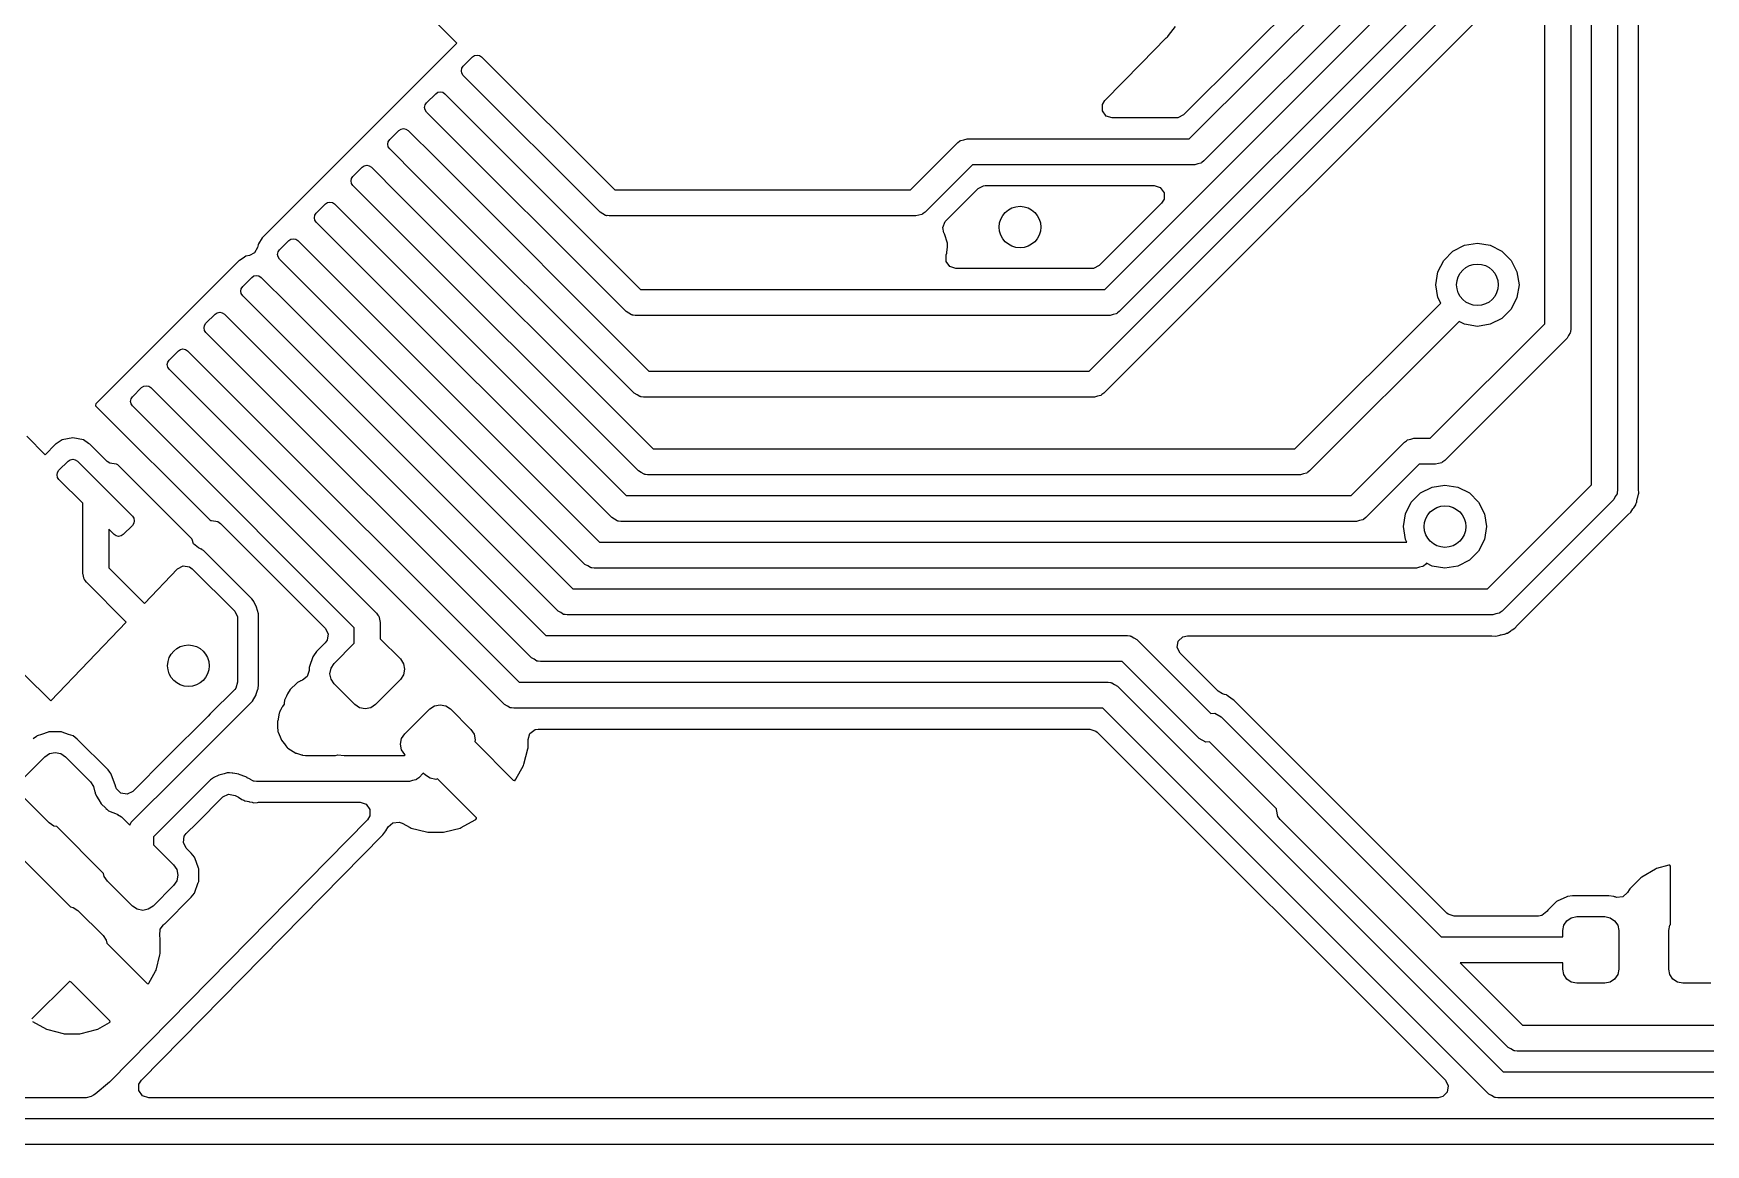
# Model space of a CAD drawing. Extents: x -27 to 355, y -108 to 35.
# Drawn here: x 259.31 to 275.39, y 12.93 to 23.62 of the extents above; entities that cross this region are included whole.
import ezdxf

# ---------------------------------------------------------------- set-up
doc = ezdxf.new("R2010")
doc.units = 0
doc.layers.add('BLACK', color=7, linetype='CONTINUOUS')

msp = doc.modelspace()

# ---------------------------------------------------------------- linework, layer by layer
at = {"layer": 'BLACK', "linetype": 'CONTINUOUS'}
for p, q in [((273.849, 20.8253), (273.849, 26.9891)), ((274.099, 26.9373), (274.099, 20.7736)), ((274.298, 19.2749), (274.298, 26.8029)), ((274.548, 26.7511), (274.548, 19.2231)), ((274.749, 19.2416), (274.749, 25.875)), ((272.271, 24.7308), (270.374, 22.8342)), ((270.428, 22.6047), (272.5, 24.6768)), ((269.615, 21.1557), (272.95, 24.4906)), ((272.713, 24.5366), (270.568, 22.3913)), ((269.465, 20.3701), (273.399, 24.3044)), ((273.163, 24.3504), (269.755, 20.9423)), ((273.612, 24.1642), (269.605, 20.1567)), ((263.205, 23.7018), (263.382, 23.525)), ((270.227, 23.5984), (270.297, 23.6855)), ((263.382, 23.525), (263.205, 23.3482)), ((269.964, 23.3284), (270.207, 23.576)), ((270.207, 23.576), (270.214, 23.5834)), ((270.214, 23.5834), (270.221, 23.5907)), ((270.221, 23.5907), (270.227, 23.5984)), ((263.205, 23.3482), (261.515, 21.6576)), ((263.205, 23.3482), (263.205, 23.3482)), ((263.205, 23.3482), (263.205, 23.3482)), ((263.444, 23.304), (263.532, 23.3924)), ((263.532, 23.3924), (263.553, 23.406)), ((263.553, 23.406), (263.577, 23.4107)), ((263.577, 23.4107), (263.601, 23.406)), ((263.601, 23.406), (263.621, 23.3924)), ((263.621, 23.3924), (264.901, 22.1122)), ((269.615, 22.9736), (269.964, 23.3284)), ((263.426, 23.2598), (263.43, 23.2838)), ((263.43, 23.2359), (263.426, 23.2598)), ((263.43, 23.2838), (263.444, 23.304)), ((263.444, 23.2156), (263.43, 23.2359)), ((264.761, 21.8988), (263.444, 23.2156)), ((263.09, 22.9505), (263.179, 23.0389)), ((263.179, 23.0389), (263.199, 23.0524)), ((263.199, 23.0524), (263.223, 23.0572)), ((263.223, 23.0572), (263.247, 23.0524)), ((263.247, 23.0524), (263.267, 23.0389)), ((263.267, 23.0389), (265.15, 21.1557)), ((263.072, 22.9063), (263.077, 22.9302)), ((263.077, 22.8824), (263.072, 22.9063)), ((263.077, 22.9302), (263.09, 22.9505)), ((263.09, 22.8621), (263.077, 22.8824)), ((265.01, 20.9423), (263.09, 22.8621)), ((269.592, 22.9348), (269.615, 22.9736)), ((269.592, 22.8736), (269.592, 22.9348)), ((269.628, 22.8241), (269.592, 22.8736)), ((262.737, 22.5969), (262.825, 22.6853)), ((262.825, 22.6853), (262.846, 22.6989)), ((262.846, 22.6989), (262.87, 22.7036)), ((262.87, 22.7036), (262.893, 22.6989)), ((262.893, 22.6989), (262.914, 22.6853)), ((262.914, 22.6853), (263.179, 22.4201)), ((269.686, 22.8052), (269.628, 22.8241)), ((270.304, 22.8052), (269.686, 22.8052)), ((270.319, 22.8064), (270.304, 22.8052)), ((270.374, 22.8342), (270.319, 22.8064)), ((262.719, 22.5527), (262.723, 22.5766)), ((262.723, 22.5288), (262.719, 22.5527)), ((262.723, 22.5766), (262.737, 22.5969)), ((262.737, 22.5085), (262.723, 22.5288)), ((267.746, 22.1122), (268.201, 22.5681)), ((268.201, 22.5681), (268.219, 22.5814)), ((268.219, 22.5814), (268.222, 22.5849)), ((268.222, 22.5849), (268.225, 22.5857)), ((268.225, 22.5857), (268.23, 22.5896)), ((268.23, 22.5896), (268.26, 22.596)), ((268.26, 22.596), (268.29, 22.6047)), ((268.29, 22.6047), (270.428, 22.6047)), ((263.002, 22.2434), (262.737, 22.5085)), ((263.179, 22.4201), (265.229, 20.3701)), ((270.509, 22.3634), (270.48, 22.3547)), ((270.539, 22.3699), (270.509, 22.3634)), ((270.545, 22.3737), (270.539, 22.3699)), ((270.547, 22.3745), (270.545, 22.3737)), ((270.55, 22.378), (270.547, 22.3745)), ((270.568, 22.3913), (270.55, 22.378)), ((262.365, 22.1992), (262.37, 22.2231)), ((262.37, 22.1753), (262.365, 22.1992)), ((262.37, 22.2231), (262.383, 22.2434)), ((262.383, 22.2434), (262.472, 22.3318)), ((262.472, 22.3318), (262.492, 22.3453)), ((262.492, 22.3453), (262.516, 22.3501)), ((262.516, 22.3501), (262.54, 22.3453)), ((262.54, 22.3453), (262.56, 22.3318)), ((262.56, 22.3318), (262.825, 22.0666)), ((265.089, 20.1567), (263.002, 22.2434)), ((268.342, 22.3547), (267.886, 21.8988)), ((270.48, 22.3547), (268.342, 22.3547)), ((262.383, 22.155), (262.37, 22.1753)), ((262.649, 21.8898), (262.383, 22.155)), ((262.825, 22.0666), (265.27, 19.6221)), ((264.901, 22.1122), (267.746, 22.1122)), ((268.085, 21.8142), (268.396, 22.1252)), ((268.396, 22.1252), (268.45, 22.153)), ((268.45, 22.153), (268.466, 22.1542)), ((268.466, 22.1542), (268.794, 22.1542)), ((268.794, 22.1542), (268.8, 22.1552)), ((268.8, 22.1552), (268.806, 22.1542)), ((268.806, 22.1542), (270.091, 22.1542)), ((270.091, 22.1542), (270.149, 22.1353)), ((270.149, 22.1353), (270.185, 22.0858)), ((270.185, 22.0858), (270.185, 22.0246)), ((262.016, 21.8695), (262.03, 21.8898)), ((262.03, 21.8898), (262.118, 21.9782)), ((262.118, 21.9782), (262.138, 21.9918)), ((262.138, 21.9918), (262.162, 21.9965)), ((262.162, 21.9965), (262.186, 21.9918)), ((262.186, 21.9918), (262.207, 21.9782)), ((262.207, 21.9782), (262.472, 21.713)), ((265.13, 19.4087), (262.649, 21.8898)), ((264.788, 21.884), (264.761, 21.8988)), ((264.814, 21.8673), (264.788, 21.884)), ((267.857, 21.8773), (267.827, 21.8709)), ((267.862, 21.8812), (267.857, 21.8773)), ((267.865, 21.882), (267.862, 21.8812)), ((267.868, 21.8855), (267.865, 21.882)), ((267.886, 21.8988), (267.868, 21.8855)), ((270.161, 21.9852), (269.561, 21.3852)), ((270.185, 22.0246), (270.161, 21.9852)), ((262.012, 21.8456), (262.016, 21.8695)), ((262.016, 21.8217), (262.012, 21.8456)), ((262.03, 21.8014), (262.016, 21.8217)), ((262.295, 21.5363), (262.03, 21.8014)), ((264.82, 21.8664), (264.814, 21.8673)), ((264.823, 21.8651), (264.82, 21.8664)), ((264.827, 21.8654), (264.823, 21.8651)), ((264.849, 21.8622), (264.827, 21.8654)), ((267.797, 21.8622), (264.849, 21.8622)), ((267.827, 21.8709), (267.797, 21.8622)), ((268.056, 21.7528), (268.08, 21.8091)), ((268.068, 21.6994), (268.056, 21.7528)), ((268.08, 21.8091), (268.085, 21.8142)), ((261.466, 21.5594), (261.436, 21.5061)), ((261.471, 21.5851), (261.466, 21.5594)), ((261.473, 21.5947), (261.471, 21.5851)), ((261.471, 21.5851), (261.471, 21.5851)), ((261.51, 21.6505), (261.473, 21.5947)), ((261.513, 21.6557), (261.51, 21.6505)), ((261.515, 21.6576), (261.513, 21.6557)), ((261.513, 21.6557), (261.513, 21.6557)), ((261.676, 21.5363), (261.765, 21.6246)), ((261.765, 21.6246), (261.785, 21.6382)), ((261.785, 21.6382), (261.809, 21.643)), ((261.809, 21.643), (261.833, 21.6382)), ((261.833, 21.6382), (261.853, 21.6246)), ((261.853, 21.6246), (264.755, 18.7231)), ((262.472, 21.713), (265.012, 19.1726)), ((268.067, 21.6988), (268.068, 21.6994)), ((268.069, 21.6937), (268.067, 21.6988)), ((268.072, 21.689), (268.069, 21.6937)), ((268.101, 21.6021), (268.072, 21.689)), ((268.096, 21.5144), (268.101, 21.563)), ((268.101, 21.591), (268.101, 21.6021)), ((268.101, 21.5675), (268.101, 21.591)), ((268.101, 21.5652), (268.101, 21.5675)), ((268.101, 21.563), (268.101, 21.5652)), ((272.965, 21.5236), (273.076, 21.5804)), ((273.076, 21.5804), (273.2, 21.6)), ((273.2, 21.6), (273.324, 21.5804)), ((273.324, 21.5804), (273.435, 21.5236)), ((261.29, 21.4326), (259.911, 20.0536)), ((261.292, 21.4339), (261.29, 21.4326)), ((261.327, 21.4577), (261.292, 21.4339)), ((261.353, 21.4746), (261.327, 21.4577)), ((261.388, 21.4817), (261.353, 21.4746)), ((261.436, 21.5061), (261.388, 21.4817)), ((261.658, 21.4921), (261.663, 21.516)), ((261.663, 21.4682), (261.658, 21.4921)), ((261.663, 21.516), (261.676, 21.5363)), ((261.676, 21.4479), (261.663, 21.4682)), ((264.614, 18.5097), (261.676, 21.4479)), ((264.872, 18.9592), (262.295, 21.5363)), ((268.089, 21.4856), (268.09, 21.4868)), ((268.09, 21.4246), (268.089, 21.4856)), ((268.09, 21.4868), (268.096, 21.5043)), ((268.126, 21.3751), (268.09, 21.4246)), ((268.096, 21.5043), (268.096, 21.5144)), ((272.82, 21.3236), (272.876, 21.4351)), ((272.876, 21.4351), (272.965, 21.5236)), ((273.435, 21.5236), (273.524, 21.4351)), ((273.524, 21.4351), (273.58, 21.3236)), ((261.323, 21.1827), (261.411, 21.2711)), ((261.411, 21.2711), (261.431, 21.2846)), ((261.431, 21.2846), (261.455, 21.2894)), ((261.455, 21.2894), (261.479, 21.2846)), ((261.479, 21.2846), (261.499, 21.2711)), ((261.499, 21.2711), (261.765, 21.0059)), ((268.184, 21.3562), (268.126, 21.3751)), ((268.794, 21.3562), (268.184, 21.3562)), ((268.8, 21.3552), (268.794, 21.3562)), ((268.806, 21.3562), (268.8, 21.3552)), ((269.491, 21.3562), (268.806, 21.3562)), ((269.506, 21.3574), (269.491, 21.3562)), ((269.561, 21.3852), (269.506, 21.3574)), ((272.8, 21.2), (272.82, 21.3236)), ((273.58, 21.3236), (273.6, 21.2)), ((261.304, 21.1385), (261.309, 21.1624)), ((261.309, 21.1146), (261.304, 21.1385)), ((261.309, 21.1624), (261.323, 21.1827)), ((261.323, 21.0943), (261.309, 21.1146)), ((261.588, 20.8292), (261.323, 21.0943)), ((265.15, 21.1557), (269.615, 21.1557)), ((272.82, 21.0764), (272.8, 21.2)), ((272.847, 21.0234), (272.82, 21.0764)), ((273.58, 21.0764), (273.524, 20.9649)), ((273.6, 21.2), (273.58, 21.0764)), ((260.969, 20.8292), (261.058, 20.9175)), ((261.058, 20.9175), (261.078, 20.9311)), ((261.078, 20.9311), (261.102, 20.9358)), ((261.102, 20.9358), (261.126, 20.9311)), ((261.126, 20.9311), (261.146, 20.9175)), ((261.146, 20.9175), (264.239, 17.824)), ((261.765, 21.0059), (264.497, 18.2736)), ((265.037, 20.9275), (265.01, 20.9423)), ((265.063, 20.9108), (265.037, 20.9275)), ((265.07, 20.9099), (265.063, 20.9108)), ((269.696, 20.9144), (269.666, 20.9057)), ((269.726, 20.9208), (269.696, 20.9144)), ((269.731, 20.9247), (269.726, 20.9208)), ((269.734, 20.9255), (269.731, 20.9247)), ((269.737, 20.929), (269.734, 20.9255)), ((269.755, 20.9423), (269.737, 20.929)), ((271.445, 19.6221), (272.847, 21.0234)), ((273.524, 20.9649), (273.435, 20.8764)), ((260.951, 20.785), (260.956, 20.8089)), ((260.956, 20.761), (260.951, 20.785)), ((260.956, 20.8089), (260.969, 20.8292)), ((260.969, 20.7408), (260.956, 20.761)), ((264.357, 18.0602), (261.588, 20.8292)), ((265.072, 20.9086), (265.07, 20.9099)), ((265.077, 20.9089), (265.072, 20.9086)), ((265.099, 20.9057), (265.077, 20.9089)), ((269.666, 20.9057), (265.099, 20.9057)), ((273.023, 20.8466), (271.586, 19.4087)), ((272.746, 19.7226), (273.849, 20.8253)), ((273.076, 20.8196), (273.023, 20.8466)), ((273.2, 20.8), (273.076, 20.8196)), ((273.324, 20.8196), (273.2, 20.8)), ((273.435, 20.8764), (273.324, 20.8196)), ((274.099, 20.7736), (274.095, 20.7515)), ((274.095, 20.7515), (274.096, 20.7469)), ((264.099, 17.6107), (260.969, 20.7408)), ((274.062, 20.6852), (272.886, 19.5092)), ((274.077, 20.7122), (274.062, 20.6852)), ((274.093, 20.7381), (274.077, 20.7122)), ((274.094, 20.7445), (274.093, 20.7381)), ((274.096, 20.7469), (274.094, 20.7445)), ((260.597, 20.4314), (260.602, 20.4553)), ((260.602, 20.4075), (260.597, 20.4314)), ((260.602, 20.4553), (260.616, 20.4756)), ((260.616, 20.4756), (260.704, 20.564)), ((260.704, 20.564), (260.724, 20.5775)), ((260.724, 20.5775), (260.748, 20.5823)), ((260.748, 20.5823), (260.772, 20.5775)), ((260.772, 20.5775), (260.792, 20.564)), ((260.792, 20.564), (261.058, 20.2988)), ((260.616, 20.3872), (260.602, 20.4075)), ((263.842, 17.1611), (260.616, 20.3872)), ((261.058, 20.2988), (263.982, 17.3745)), ((265.229, 20.3701), (269.465, 20.3701)), ((260.249, 20.1018), (260.262, 20.122)), ((260.262, 20.122), (260.35, 20.2104)), ((260.35, 20.2104), (260.371, 20.224)), ((260.371, 20.224), (260.395, 20.2287)), ((260.395, 20.2287), (260.419, 20.224)), ((260.419, 20.224), (260.439, 20.2104)), ((260.439, 20.2104), (260.704, 19.9453)), ((265.116, 20.142), (265.089, 20.1567)), ((265.142, 20.1253), (265.116, 20.142)), ((265.148, 20.1243), (265.142, 20.1253)), ((265.15, 20.123), (265.148, 20.1243)), ((265.155, 20.1233), (265.15, 20.123)), ((265.177, 20.1201), (265.155, 20.1233)), ((269.517, 20.1201), (265.177, 20.1201)), ((269.546, 20.1288), (269.517, 20.1201)), ((269.576, 20.1353), (269.546, 20.1288)), ((269.581, 20.1391), (269.576, 20.1353)), ((269.584, 20.1399), (269.581, 20.1391)), ((269.587, 20.1434), (269.584, 20.1399)), ((269.605, 20.1567), (269.587, 20.1434)), ((259.911, 20.0536), (259.905, 20.0417)), ((259.905, 20.0417), (259.905, 20.0367)), ((259.905, 20.0367), (261.006, 18.9366)), ((260.244, 20.0779), (260.249, 20.1018)), ((260.249, 20.0539), (260.244, 20.0779)), ((260.262, 20.0337), (260.249, 20.0539)), ((260.527, 19.7685), (260.262, 20.0337)), ((260.704, 19.9453), (262.61, 18.0397)), ((259.422, 19.5652), (259.246, 19.742)), ((259.522, 19.6648), (259.422, 19.5652)), ((259.528, 19.6691), (259.522, 19.6648)), ((259.577, 19.7015), (259.528, 19.6691)), ((259.585, 19.7069), (259.577, 19.7015)), ((259.688, 19.7273), (259.585, 19.7069)), ((259.79, 19.7069), (259.688, 19.7273)), ((259.84, 19.6737), (259.79, 19.7069)), ((259.851, 19.6661), (259.84, 19.6737)), ((259.855, 19.6634), (259.851, 19.6661)), ((260.019, 19.5001), (259.855, 19.6634)), ((262.396, 17.8995), (260.527, 19.7685)), ((271.986, 19.1726), (272.499, 19.686)), ((272.499, 19.686), (272.517, 19.6993)), ((272.517, 19.6993), (272.52, 19.7028)), ((272.52, 19.7028), (272.523, 19.7036)), ((272.523, 19.7036), (272.528, 19.7074)), ((272.528, 19.7074), (272.558, 19.7139)), ((272.558, 19.7139), (272.588, 19.7226)), ((272.588, 19.7226), (272.746, 19.7226)), ((259.555, 19.4149), (259.643, 19.5033)), ((259.643, 19.5033), (259.664, 19.5169)), ((259.664, 19.5169), (259.688, 19.5216)), ((259.688, 19.5216), (259.711, 19.5169)), ((259.711, 19.5169), (259.732, 19.5033)), ((259.732, 19.5033), (260.262, 18.973)), ((260.044, 19.4819), (260.019, 19.5001)), ((260.104, 19.4723), (260.044, 19.4819)), ((260.11, 19.4732), (260.104, 19.4723)), ((260.121, 19.4671), (260.11, 19.4732)), ((260.832, 18.7565), (260.121, 19.4671)), ((265.27, 19.6221), (271.445, 19.6221)), ((272.639, 19.4726), (272.126, 18.9592)), ((272.798, 19.4726), (272.639, 19.4726)), ((272.827, 19.4812), (272.798, 19.4726)), ((272.857, 19.4877), (272.827, 19.4812)), ((272.862, 19.4916), (272.857, 19.4877)), ((272.865, 19.4924), (272.862, 19.4916)), ((272.868, 19.4959), (272.865, 19.4924)), ((272.886, 19.5092), (272.868, 19.4959)), ((259.537, 19.3707), (259.541, 19.3947)), ((259.541, 19.3468), (259.537, 19.3707)), ((259.541, 19.3947), (259.555, 19.4149)), ((259.555, 19.3266), (259.541, 19.3468)), ((259.784, 19.098), (259.555, 19.3266)), ((265.157, 19.394), (265.13, 19.4087)), ((265.183, 19.3773), (265.157, 19.394)), ((265.189, 19.3763), (265.183, 19.3773)), ((265.191, 19.375), (265.189, 19.3763)), ((265.196, 19.3753), (265.191, 19.375)), ((265.218, 19.3721), (265.196, 19.3753)), ((271.497, 19.3721), (265.218, 19.3721)), ((271.527, 19.3808), (271.497, 19.3721)), ((271.557, 19.3873), (271.527, 19.3808)), ((271.562, 19.3911), (271.557, 19.3873)), ((271.565, 19.3919), (271.562, 19.3911)), ((271.568, 19.3954), (271.565, 19.3919)), ((271.586, 19.4087), (271.568, 19.3954)), ((265.012, 19.1726), (271.986, 19.1726)), ((272.564, 19.1082), (272.653, 19.1967)), ((272.653, 19.1967), (272.764, 19.2535)), ((272.764, 19.2535), (272.888, 19.2731)), ((272.888, 19.2731), (273.011, 19.2535)), ((273.011, 19.2535), (273.123, 19.1967)), ((273.123, 19.1967), (273.211, 19.1082)), ((273.297, 18.2736), (274.298, 19.2749)), ((274.526, 19.1617), (274.511, 19.1347)), ((274.543, 19.1876), (274.526, 19.1617)), ((274.544, 19.194), (274.543, 19.1876)), ((274.545, 19.1965), (274.544, 19.194)), ((274.548, 19.2231), (274.545, 19.201)), ((274.545, 19.201), (274.545, 19.1965)), ((274.735, 19.1203), (274.74, 19.1483)), ((274.74, 19.1483), (274.742, 19.1567)), ((274.742, 19.1567), (274.75, 19.1859)), ((274.749, 19.233), (274.749, 19.2416)), ((274.752, 19.1943), (274.749, 19.233)), ((274.75, 19.1859), (274.752, 19.1943)), ((259.784, 18.4256), (259.784, 19.098)), ((272.488, 18.8731), (272.507, 18.9967)), ((272.507, 18.9967), (272.564, 19.1082)), ((273.211, 19.1082), (273.268, 18.9967)), ((273.268, 18.9967), (273.288, 18.8731)), ((274.511, 19.1347), (273.437, 18.0602)), ((274.64, 18.9798), (274.647, 18.9856)), ((274.647, 18.9859), (274.676, 19.0106)), ((274.647, 18.9856), (274.647, 18.9859)), ((274.676, 19.0106), (274.696, 19.0443)), ((274.696, 19.0443), (274.7, 19.0516)), ((274.7, 19.0516), (274.703, 19.055)), ((274.703, 19.055), (274.723, 19.0834)), ((274.723, 19.0834), (274.725, 19.0918)), ((274.725, 19.0918), (274.727, 19.0971)), ((274.727, 19.0971), (274.729, 19.1025)), ((274.729, 19.1025), (274.734, 19.11)), ((274.734, 19.11), (274.735, 19.1203)), ((260.085, 18.7962), (260.034, 18.848)), ((260.034, 18.848), (260.034, 18.4774)), ((260.262, 18.8846), (260.174, 18.7962)), ((260.262, 18.973), (260.276, 18.9527)), ((260.276, 18.9049), (260.262, 18.8846)), ((260.276, 18.9527), (260.28, 18.9288)), ((260.28, 18.9288), (260.276, 18.9049)), ((261.006, 18.9366), (261.017, 18.9305)), ((261.017, 18.9305), (261.023, 18.9314)), ((261.023, 18.9314), (261.083, 18.9218)), ((261.083, 18.9218), (261.109, 18.9036)), ((261.109, 18.9036), (262.117, 17.8947)), ((264.899, 18.9444), (264.872, 18.9592)), ((264.925, 18.9277), (264.899, 18.9444)), ((264.931, 18.9268), (264.925, 18.9277)), ((264.934, 18.9255), (264.931, 18.9268)), ((264.938, 18.9258), (264.934, 18.9255)), ((264.96, 18.9226), (264.938, 18.9258)), ((272.038, 18.9226), (264.96, 18.9226)), ((272.067, 18.9313), (272.038, 18.9226)), ((272.097, 18.9377), (272.067, 18.9313)), ((272.102, 18.9416), (272.097, 18.9377)), ((272.105, 18.9424), (272.102, 18.9416)), ((272.108, 18.9459), (272.105, 18.9424)), ((272.126, 18.9592), (272.108, 18.9459)), ((272.507, 18.7495), (272.488, 18.8731)), ((273.288, 18.8731), (273.268, 18.7495)), ((273.592, 17.9315), (274.64, 18.9798)), ((260.106, 18.7827), (260.085, 18.7962)), ((260.129, 18.7779), (260.106, 18.7827)), ((260.153, 18.7827), (260.129, 18.7779)), ((260.174, 18.7962), (260.153, 18.7827)), ((260.837, 18.748), (260.832, 18.7565)), ((260.85, 18.7062), (260.837, 18.748)), ((260.897, 18.6672), (260.85, 18.7062)), ((260.924, 18.6566), (260.897, 18.6672)), ((264.755, 18.7231), (272.521, 18.7231)), ((272.521, 18.7231), (272.507, 18.7495)), ((273.268, 18.7495), (273.211, 18.6379)), ((260.93, 18.6544), (260.924, 18.6566)), ((260.924, 18.6566), (260.924, 18.6566)), ((260.934, 18.6509), (260.93, 18.6544)), ((260.946, 18.6428), (260.934, 18.6509)), ((261.41, 18.179), (260.946, 18.6428)), ((264.641, 18.4949), (264.614, 18.5097)), ((272.701, 18.5097), (272.683, 18.4964)), ((272.711, 18.5197), (272.701, 18.5097)), ((272.764, 18.4926), (272.711, 18.5197)), ((273.123, 18.5495), (273.011, 18.4926)), ((273.211, 18.6379), (273.123, 18.5495)), ((259.792, 18.3961), (259.784, 18.4256)), ((259.799, 18.366), (259.792, 18.3961)), ((259.803, 18.3608), (259.799, 18.366)), ((259.803, 18.3581), (259.803, 18.3608)), ((259.807, 18.3551), (259.803, 18.3581)), ((259.82, 18.3372), (259.807, 18.3551)), ((260.203, 17.954), (259.82, 18.3372)), ((260.034, 18.4774), (260.377, 18.1343)), ((260.377, 18.1343), (260.696, 18.4665)), ((260.696, 18.4665), (260.75, 18.4953)), ((260.75, 18.4953), (260.81, 18.487)), ((260.81, 18.487), (260.837, 18.4679)), ((260.837, 18.4679), (261.246, 18.0596)), ((264.667, 18.4782), (264.641, 18.4949)), ((264.674, 18.4773), (264.667, 18.4782)), ((264.676, 18.4759), (264.674, 18.4773)), ((264.681, 18.4763), (264.676, 18.4759)), ((264.703, 18.4731), (264.681, 18.4763)), ((272.613, 18.4731), (264.703, 18.4731)), ((272.642, 18.4817), (272.613, 18.4731)), ((272.672, 18.4882), (272.642, 18.4817)), ((272.678, 18.4921), (272.672, 18.4882)), ((272.68, 18.4929), (272.678, 18.4921)), ((272.683, 18.4964), (272.68, 18.4929)), ((272.888, 18.4731), (272.764, 18.4926)), ((273.011, 18.4926), (272.888, 18.4731)), ((261.422, 18.1621), (261.41, 18.179)), ((264.497, 18.2736), (273.297, 18.2736)), ((261.246, 18.0596), (261.273, 18.005)), ((261.429, 18.1529), (261.422, 18.1621)), ((261.456, 18.0983), (261.429, 18.1529)), ((261.475, 18.0323), (261.456, 18.0983)), ((261.475, 17.3443), (261.475, 18.0323)), ((262.61, 18.0397), (262.623, 18.0219)), ((262.623, 18.0219), (262.626, 18.0189)), ((262.626, 18.0189), (262.627, 18.0161)), ((262.627, 18.0161), (262.631, 18.011)), ((264.384, 18.0454), (264.357, 18.0602)), ((264.41, 18.0287), (264.384, 18.0454)), ((264.416, 18.0278), (264.41, 18.0287)), ((264.419, 18.0264), (264.416, 18.0278)), ((264.423, 18.0268), (264.419, 18.0264)), ((264.445, 18.0236), (264.423, 18.0268)), ((273.349, 18.0236), (264.445, 18.0236)), ((273.378, 18.0322), (273.349, 18.0236)), ((273.408, 18.0387), (273.378, 18.0322)), ((273.413, 18.0426), (273.408, 18.0387)), ((273.416, 18.0434), (273.413, 18.0426)), ((273.419, 18.0469), (273.416, 18.0434)), ((273.437, 18.0602), (273.419, 18.0469)), ((258.658, 18.005), (259.476, 17.1973)), ((259.476, 17.1973), (260.203, 17.954)), ((261.273, 18.005), (261.274, 17.9896)), ((261.274, 17.9896), (261.274, 17.3758)), ((262.117, 17.8947), (262.145, 17.8402)), ((262.396, 17.7498), (262.396, 17.8995)), ((262.631, 18.011), (262.638, 17.9809)), ((262.638, 17.9809), (262.646, 17.9513)), ((262.646, 17.9513), (262.646, 17.7922)), ((273.488, 17.849), (273.52, 17.8713)), ((273.52, 17.8713), (273.527, 17.8759)), ((273.527, 17.8759), (273.533, 17.8794)), ((273.533, 17.8794), (273.561, 17.8954)), ((273.561, 17.8954), (273.586, 17.9251)), ((273.586, 17.9251), (273.592, 17.9315)), ((262.117, 17.7547), (262.033, 17.6702)), ((262.136, 17.7797), (262.117, 17.7547)), ((262.145, 17.8402), (262.136, 17.7797)), ((262.203, 17.5566), (262.396, 17.7498)), ((262.646, 17.7922), (262.839, 17.599)), ((264.239, 17.824), (269.834, 17.824)), ((269.834, 17.824), (269.856, 17.8208)), ((269.856, 17.8208), (269.861, 17.8212)), ((269.861, 17.8212), (269.863, 17.8198)), ((269.863, 17.8198), (269.87, 17.8189)), ((269.87, 17.8189), (269.896, 17.8022)), ((269.896, 17.8022), (269.923, 17.7874)), ((269.923, 17.7874), (270.637, 17.0736)), ((270.312, 17.7086), (270.321, 17.769)), ((270.34, 17.6541), (270.312, 17.7086)), ((270.321, 17.769), (270.365, 17.8123)), ((270.365, 17.8123), (270.41, 17.8231)), ((270.41, 17.8231), (273.33, 17.8231)), ((273.33, 17.8231), (273.339, 17.8227)), ((273.339, 17.8227), (273.377, 17.8193)), ((273.377, 17.8193), (273.415, 17.8294)), ((273.415, 17.8294), (273.423, 17.8312)), ((273.423, 17.8312), (273.425, 17.8315)), ((273.425, 17.8315), (273.428, 17.832)), ((273.428, 17.832), (273.453, 17.8365)), ((273.453, 17.8365), (273.462, 17.838)), ((273.453, 17.8365), (273.453, 17.8365)), ((273.462, 17.838), (273.469, 17.8423)), ((273.469, 17.8423), (273.475, 17.8443)), ((273.475, 17.8443), (273.48, 17.8468)), ((273.48, 17.8468), (273.488, 17.849)), ((261.998, 17.6191), (261.964, 17.5258)), ((262.003, 17.6305), (261.998, 17.6191)), ((262.033, 17.6702), (262.003, 17.6305)), ((262.173, 17.5112), (262.203, 17.5566)), ((262.839, 17.599), (262.87, 17.5536)), ((262.87, 17.5536), (262.88, 17.5)), ((264.126, 17.5959), (264.099, 17.6107)), ((264.152, 17.5792), (264.126, 17.5959)), ((264.159, 17.5783), (264.152, 17.5792)), ((264.161, 17.5769), (264.159, 17.5783)), ((264.166, 17.5772), (264.161, 17.5769)), ((264.188, 17.574), (264.166, 17.5772)), ((269.783, 17.574), (264.188, 17.574)), ((270.524, 16.8323), (269.783, 17.574)), ((270.705, 17.289), (270.34, 17.6541)), ((261.274, 17.3758), (261.256, 17.3176)), ((261.849, 17.3725), (261.826, 17.3503)), ((261.876, 17.3859), (261.849, 17.3725)), ((261.88, 17.3878), (261.876, 17.3859)), ((261.882, 17.3888), (261.88, 17.3878)), ((261.88, 17.3878), (261.88, 17.3878)), ((261.898, 17.3949), (261.882, 17.3888)), ((261.943, 17.4291), (261.898, 17.3949)), ((261.961, 17.4873), (261.943, 17.4291)), ((261.964, 17.5258), (261.961, 17.5176)), ((261.961, 17.5176), (261.961, 17.4873)), ((261.964, 17.5258), (261.964, 17.5258)), ((262.162, 17.4576), (262.173, 17.5112)), ((262.173, 17.404), (262.162, 17.4576)), ((262.203, 17.3586), (262.173, 17.404)), ((262.839, 17.401), (262.599, 17.1606)), ((262.87, 17.4465), (262.839, 17.401)), ((262.88, 17.5), (262.87, 17.4465)), ((263.982, 17.3745), (269.648, 17.3745)), ((269.648, 17.3745), (269.67, 17.3713)), ((261.246, 17.3058), (261.01, 17.0708)), ((261.256, 17.3176), (261.246, 17.3058)), ((261.418, 17.1943), (261.451, 17.2541)), ((261.451, 17.2541), (261.453, 17.2596)), ((261.453, 17.2596), (261.469, 17.3086)), ((261.469, 17.3086), (261.47, 17.3123)), ((261.469, 17.3086), (261.469, 17.3086)), ((261.47, 17.3123), (261.471, 17.3202)), ((261.471, 17.3202), (261.475, 17.3443)), ((261.744, 17.2428), (261.725, 17.2024)), ((261.75, 17.2575), (261.744, 17.2428)), ((261.754, 17.2634), (261.75, 17.2575)), ((261.78, 17.3042), (261.754, 17.2634)), ((261.783, 17.3088), (261.78, 17.3042)), ((261.796, 17.321), (261.783, 17.3088)), ((261.826, 17.3503), (261.796, 17.321)), ((262.401, 17.1606), (262.203, 17.3586)), ((269.67, 17.3713), (269.675, 17.3717)), ((269.675, 17.3717), (269.677, 17.3703)), ((269.677, 17.3703), (269.684, 17.3694)), ((269.684, 17.3694), (269.709, 17.3527)), ((269.709, 17.3527), (269.737, 17.3379)), ((269.737, 17.3379), (273.449, 13.6257)), ((270.749, 17.2634), (270.705, 17.289)), ((270.766, 17.2588), (270.749, 17.2634)), ((270.786, 17.2536), (270.766, 17.2588)), ((270.793, 17.2486), (270.786, 17.2536)), ((270.842, 17.2139), (270.793, 17.2486)), ((270.856, 17.2043), (270.842, 17.2139)), ((260.99, 17.0503), (260.59, 16.6503)), ((261.01, 17.0707), (260.99, 17.0503)), ((261.01, 17.0708), (261.01, 17.0707)), ((261.112, 16.8884), (261.418, 17.1943)), ((261.674, 17.0787), (261.659, 17.0053)), ((261.675, 17.0838), (261.674, 17.0787)), ((261.679, 17.0928), (261.675, 17.0838)), ((261.683, 17.1014), (261.679, 17.0928)), ((261.684, 17.1026), (261.683, 17.1015)), ((261.683, 17.1015), (261.683, 17.1014)), ((261.688, 17.1113), (261.684, 17.1026)), ((261.699, 17.1317), (261.688, 17.1116)), ((261.688, 17.1116), (261.688, 17.1113)), ((261.704, 17.1385), (261.699, 17.1317)), ((261.705, 17.1412), (261.704, 17.1385)), ((261.72, 17.1645), (261.705, 17.1412)), ((261.721, 17.1709), (261.72, 17.1645)), ((261.722, 17.1734), (261.721, 17.1709)), ((261.725, 17.2), (261.722, 17.178)), ((261.722, 17.178), (261.722, 17.1734)), ((261.725, 17.2024), (261.725, 17.2024)), ((261.725, 17.2024), (261.725, 17.2012)), ((261.725, 17.2012), (261.725, 17.2)), ((262.446, 17.1303), (262.401, 17.1606)), ((262.5, 17.1196), (262.446, 17.1303)), ((262.554, 17.1303), (262.5, 17.1196)), ((262.599, 17.1606), (262.554, 17.1303)), ((262.882, 16.8778), (263.122, 17.1182)), ((263.122, 17.1182), (263.168, 17.1485)), ((263.168, 17.1485), (263.221, 17.1592)), ((263.221, 17.1592), (263.275, 17.1485)), ((263.275, 17.1485), (263.32, 17.1182)), ((263.32, 17.1182), (263.518, 16.9202)), ((263.869, 17.1464), (263.842, 17.1611)), ((263.895, 17.1297), (263.869, 17.1464)), ((263.901, 17.1287), (263.895, 17.1297)), ((263.903, 17.1274), (263.901, 17.1287)), ((263.908, 17.1277), (263.903, 17.1274)), ((263.93, 17.1245), (263.908, 17.1277)), ((269.596, 17.1245), (263.93, 17.1245)), ((273.309, 13.4123), (269.596, 17.1245)), ((270.637, 17.0736), (270.673, 17.0762)), ((270.673, 17.0762), (270.734, 17.0424)), ((272.906, 15.1545), (270.856, 17.2043)), ((259.45, 16.8962), (259.387, 16.8731)), ((259.458, 16.8991), (259.45, 16.8962)), ((259.45, 16.8962), (259.45, 16.8962)), ((259.578, 16.8991), (259.458, 16.8991)), ((259.586, 16.8962), (259.578, 16.8991)), ((259.648, 16.8736), (259.586, 16.8962)), ((259.586, 16.8962), (259.586, 16.8962)), ((261.659, 17.0053), (261.658, 17.0002)), ((261.658, 17.0002), (261.658, 16.939)), ((261.658, 16.939), (261.658, 16.9368)), ((261.658, 16.9368), (261.658, 16.9368)), ((261.658, 16.9368), (261.66, 16.9154)), ((261.659, 17.0053), (261.659, 17.0053)), ((261.66, 16.9154), (261.661, 16.9023)), ((261.661, 16.9023), (261.664, 16.8952)), ((261.664, 16.8952), (261.664, 16.8952)), ((261.664, 16.8952), (261.683, 16.8501)), ((263.518, 16.9202), (263.549, 16.8748)), ((264.086, 16.8832), (264.136, 16.9192)), ((264.136, 16.9192), (264.166, 16.924)), ((264.166, 16.924), (269.472, 16.924)), ((269.472, 16.924), (269.53, 16.9051)), ((269.53, 16.9051), (269.542, 16.895)), ((269.542, 16.895), (272.892, 13.5457)), ((270.734, 17.0424), (272.852, 14.925)), ((259.339, 16.8534), (259.308, 16.8296)), ((259.345, 16.858), (259.339, 16.8534)), ((259.339, 16.8534), (259.339, 16.8534)), ((259.387, 16.8731), (259.345, 16.858)), ((259.691, 16.858), (259.648, 16.8736)), ((259.731, 16.8276), (259.691, 16.858)), ((260.028, 16.5308), (259.731, 16.8276)), ((260.712, 16.4884), (261.112, 16.8884)), ((261.112, 16.8884), (261.112, 16.8884)), ((261.683, 16.8501), (261.697, 16.8182)), ((261.697, 16.8182), (261.733, 16.7687)), ((261.733, 16.7687), (261.734, 16.7671)), ((261.734, 16.7671), (261.751, 16.748)), ((261.751, 16.748), (261.757, 16.741)), ((261.757, 16.741), (261.835, 16.6941)), ((262.841, 16.7788), (262.851, 16.8324)), ((262.851, 16.7252), (262.841, 16.7788)), ((262.851, 16.8324), (262.882, 16.8778)), ((263.549, 16.8748), (263.559, 16.8212)), ((263.559, 16.8212), (263.556, 16.8035)), ((263.556, 16.8035), (263.925, 16.4345)), ((264.028, 16.5868), (264.066, 16.7333)), ((264.066, 16.7333), (264.067, 16.7456)), ((264.067, 16.825), (264.086, 16.8832)), ((264.067, 16.7456), (264.067, 16.825)), ((270.586, 16.7986), (270.524, 16.8323)), ((270.622, 16.8011), (270.586, 16.7986)), ((271.268, 16.1555), (270.622, 16.8011)), ((259.221, 16.4596), (259.419, 16.6576)), ((259.419, 16.6576), (259.465, 16.688)), ((259.465, 16.688), (259.518, 16.6986)), ((259.518, 16.6986), (259.572, 16.688)), ((259.572, 16.688), (259.617, 16.6576)), ((259.617, 16.6576), (259.858, 16.4172)), ((260.59, 16.6503), (260.265, 16.3254)), ((260.59, 16.6503), (260.59, 16.6503)), ((261.835, 16.6941), (261.841, 16.6924)), ((261.841, 16.6924), (261.841, 16.6924)), ((261.841, 16.6924), (261.887, 16.6774)), ((261.887, 16.6774), (261.894, 16.6752)), ((261.894, 16.6752), (261.898, 16.6746)), ((261.898, 16.6746), (261.898, 16.6746)), ((261.898, 16.6746), (261.926, 16.6701)), ((261.926, 16.6701), (262.211, 16.6701)), ((262.211, 16.6701), (262.213, 16.6705)), ((262.213, 16.6705), (262.216, 16.6708)), ((262.213, 16.6705), (262.213, 16.6705)), ((262.216, 16.6708), (262.238, 16.6759)), ((262.238, 16.6759), (262.299, 16.6711)), ((262.299, 16.6711), (262.3, 16.6701)), ((262.3, 16.6701), (262.876, 16.6701)), ((262.882, 16.6798), (262.851, 16.7252)), ((262.876, 16.6701), (262.884, 16.678)), ((262.884, 16.678), (262.882, 16.6798)), ((263.95, 16.4417), (264.023, 16.5753)), ((264.023, 16.5753), (264.028, 16.5868)), ((259.858, 16.4172), (259.888, 16.3718)), ((260.043, 16.5106), (260.028, 16.5308)), ((260.053, 16.4972), (260.043, 16.5106)), ((260.058, 16.4911), (260.053, 16.4972)), ((260.099, 16.3782), (260.058, 16.4911)), ((260.251, 16.0278), (260.712, 16.4884)), ((261.012, 16.4353), (260.464, 15.8876)), ((261.033, 16.4502), (261.012, 16.4353)), ((261.038, 16.4543), (261.033, 16.4502)), ((261.093, 16.4821), (261.038, 16.4543)), ((261.145, 16.4953), (261.093, 16.4821)), ((261.174, 16.5025), (261.145, 16.4953)), ((261.181, 16.5044), (261.174, 16.5025)), ((261.174, 16.5025), (261.174, 16.5025)), ((261.197, 16.5032), (261.181, 16.5044)), ((261.221, 16.5013), (261.197, 16.5032)), ((261.224, 16.5011), (261.221, 16.5013)), ((261.221, 16.5013), (261.221, 16.5013)), ((261.226, 16.5006), (261.224, 16.5011)), ((261.284, 16.4898), (261.226, 16.5006)), ((261.226, 16.5006), (261.226, 16.5006)), ((261.288, 16.489), (261.284, 16.4898)), ((261.284, 16.4898), (261.284, 16.4898)), ((261.354, 16.4649), (261.288, 16.489)), ((261.364, 16.4588), (261.354, 16.4649)), ((261.366, 16.4567), (261.364, 16.4588)), ((261.387, 16.4457), (261.366, 16.4567)), ((261.387, 16.4455), (261.387, 16.4457)), ((261.393, 16.4415), (261.387, 16.4455)), ((261.396, 16.4403), (261.393, 16.4415)), ((261.419, 16.4253), (261.396, 16.4403)), ((261.426, 16.4243), (261.419, 16.4253)), ((261.428, 16.423), (261.426, 16.4243)), ((261.433, 16.4233), (261.428, 16.423)), ((261.455, 16.4201), (261.433, 16.4233)), ((262.928, 16.4201), (261.455, 16.4201)), ((262.957, 16.4288), (262.928, 16.4201)), ((262.987, 16.4353), (262.957, 16.4288)), ((262.992, 16.4391), (262.987, 16.4353)), ((262.995, 16.4399), (262.992, 16.4391)), ((262.998, 16.4434), (262.995, 16.4399)), ((263.016, 16.4567), (262.998, 16.4434)), ((263.06, 16.5012), (263.016, 16.4567)), ((263.08, 16.4818), (263.06, 16.5012)), ((263.125, 16.4515), (263.08, 16.4818)), ((263.179, 16.4408), (263.125, 16.4515)), ((263.196, 16.4443), (263.179, 16.4408)), ((263.57, 16.0711), (263.196, 16.4443)), ((263.925, 16.4345), (263.937, 16.4285)), ((263.937, 16.4285), (263.94, 16.429)), ((263.94, 16.429), (263.942, 16.4308)), ((263.942, 16.4308), (263.944, 16.4335)), ((263.944, 16.4335), (263.95, 16.4417)), ((259.462, 16.0212), (259.221, 16.2616)), ((259.888, 16.3718), (259.896, 16.3309)), ((259.896, 16.3309), (259.9, 16.3252)), ((259.9, 16.3252), (259.9, 16.3242)), ((259.9, 16.3242), (259.903, 16.3141)), ((259.903, 16.3141), (259.904, 16.3124)), ((259.904, 16.3124), (259.904, 16.3085)), ((259.904, 16.3085), (259.912, 16.2853)), ((259.912, 16.2853), (259.915, 16.2804)), ((259.915, 16.2804), (259.915, 16.2804)), ((259.915, 16.2804), (259.938, 16.2431)), ((260.099, 16.3737), (260.099, 16.3782)), ((260.107, 16.3505), (260.099, 16.3737)), ((260.15, 16.3072), (260.107, 16.3505)), ((260.211, 16.2976), (260.15, 16.3072)), ((260.265, 16.3254), (260.211, 16.2976)), ((260.88, 16.0198), (261.132, 16.2712)), ((261.132, 16.2712), (261.186, 16.299)), ((261.186, 16.299), (261.251, 16.2869)), ((261.251, 16.2869), (261.276, 16.2725)), ((261.276, 16.2725), (261.283, 16.2679)), ((261.283, 16.2679), (261.315, 16.2456)), ((259.938, 16.2431), (259.962, 16.2052)), ((259.962, 16.2052), (260.005, 16.1619)), ((260.005, 16.1619), (260.007, 16.1605)), ((260.007, 16.1605), (260.007, 16.1605)), ((260.007, 16.1605), (260.014, 16.1539)), ((260.014, 16.1539), (260.033, 16.1383)), ((260.033, 16.1383), (260.114, 16.1057)), ((260.114, 16.1057), (260.114, 16.1057)), ((260.114, 16.1057), (260.118, 16.1042)), ((260.118, 16.1042), (260.118, 16.1037)), ((260.118, 16.1037), (260.157, 16.0806)), ((261.315, 16.2456), (261.324, 16.2433)), ((261.324, 16.2433), (261.329, 16.2409)), ((261.329, 16.2409), (261.334, 16.2389)), ((261.334, 16.2389), (261.342, 16.2345)), ((261.342, 16.2345), (261.366, 16.2303)), ((261.366, 16.2303), (261.38, 16.2278)), ((261.38, 16.2278), (261.389, 16.2259)), ((261.389, 16.2259), (261.412, 16.2196)), ((261.412, 16.2196), (261.426, 16.2159)), ((261.426, 16.2159), (261.465, 16.2192)), ((261.465, 16.2192), (261.473, 16.2196)), ((261.473, 16.2196), (262.452, 16.2196)), ((262.452, 16.2196), (262.511, 16.2007)), ((262.511, 16.2007), (262.547, 16.1512)), ((262.547, 16.09), (262.523, 16.0512)), ((262.547, 16.1512), (262.547, 16.09)), ((271.266, 16.1516), (271.268, 16.1555)), ((271.281, 16.0828), (271.266, 16.1516)), ((259.507, 15.9909), (259.462, 16.0212)), ((259.534, 15.9855), (259.507, 15.9909)), ((259.985, 15.5341), (259.534, 15.9855)), ((262.523, 16.0512), (260.049, 13.534)), ((260.157, 16.0806), (260.237, 16.0014)), ((260.237, 16.0014), (260.251, 16.0278)), ((260.779, 15.919), (260.88, 16.0198)), ((262.67, 15.9072), (262.699, 15.9446)), ((262.699, 15.9446), (262.722, 15.9834)), ((262.722, 15.9834), (262.723, 15.9831)), ((262.723, 15.9831), (262.767, 16.023)), ((262.767, 16.023), (262.828, 16.0295)), ((262.828, 16.0295), (262.855, 16.0194)), ((262.855, 16.0194), (262.933, 15.9765)), ((262.933, 15.9765), (262.944, 15.972)), ((262.944, 15.972), (263.091, 15.9343)), ((263.091, 15.9343), (263.103, 15.9328)), ((263.103, 15.9328), (263.254, 15.9328)), ((263.254, 15.9328), (263.267, 15.9343)), ((263.267, 15.9343), (263.413, 15.972)), ((263.413, 15.972), (263.425, 15.9765)), ((263.425, 15.9765), (263.558, 16.05)), ((263.558, 16.05), (263.565, 16.0546)), ((263.565, 16.0546), (263.572, 16.0654)), ((263.571, 16.0686), (263.57, 16.0711)), ((263.572, 16.0654), (263.571, 16.0686)), ((271.303, 16.054), (271.281, 16.0828)), ((273.495, 13.8618), (271.303, 16.054)), ((260.348, 13.5451), (262.668, 15.9051)), ((260.464, 15.8876), (260.464, 15.8104)), ((260.464, 15.8104), (260.658, 15.6172)), ((260.752, 15.8335), (260.761, 15.894)), ((260.779, 15.779), (260.752, 15.8335)), ((260.761, 15.894), (260.779, 15.919)), ((260.828, 15.7308), (260.779, 15.779)), ((262.668, 15.9051), (262.67, 15.9072)), ((262.668, 15.9051), (262.668, 15.9051)), ((259.215, 15.6659), (259.647, 15.2335)), ((260.658, 15.6172), (260.688, 15.5718)), ((260.858, 15.6911), (260.828, 15.7308)), ((260.861, 15.684), (260.858, 15.6911)), ((260.896, 15.5864), (260.861, 15.684)), ((275.042, 15.6159), (274.924, 15.5815)), ((275.052, 15.6157), (275.042, 15.6159)), ((275.056, 15.6043), (275.052, 15.6157)), ((275.056, 15.0452), (275.056, 15.6043)), ((259.991, 15.507), (259.985, 15.5341)), ((260.021, 15.4616), (259.991, 15.507)), ((260.262, 15.2212), (260.021, 15.4616)), ((260.688, 15.4646), (260.658, 15.4192)), ((260.688, 15.5718), (260.699, 15.5182)), ((260.699, 15.5182), (260.688, 15.4646)), ((260.858, 15.3453), (260.895, 15.4474)), ((260.895, 15.4474), (260.896, 15.45)), ((260.899, 15.5782), (260.896, 15.5864)), ((260.896, 15.5864), (260.896, 15.5864)), ((260.896, 15.45), (260.899, 15.4582)), ((260.896, 15.45), (260.896, 15.45)), ((260.899, 15.4582), (260.899, 15.5782)), ((274.773, 15.4927), (274.667, 15.3866)), ((274.783, 15.5003), (274.773, 15.4927)), ((274.912, 15.5766), (274.783, 15.5003)), ((274.924, 15.5815), (274.912, 15.5766)), ((260.658, 15.4192), (260.46, 15.2212)), ((260.573, 15.0512), (260.828, 15.3056)), ((260.828, 15.3056), (260.858, 15.3453)), ((274.06, 15.3109), (273.967, 15.2677)), ((274.067, 15.3141), (274.06, 15.3109)), ((274.06, 15.3109), (274.06, 15.3109)), ((274.116, 15.3205), (274.067, 15.3141)), ((274.464, 15.3205), (274.116, 15.3205)), ((274.513, 15.3141), (274.464, 15.3205)), ((274.52, 15.3109), (274.513, 15.3141)), ((274.526, 15.309), (274.52, 15.3109)), ((274.538, 15.3051), (274.526, 15.309)), ((274.599, 15.3109), (274.538, 15.3051)), ((274.645, 15.3513), (274.599, 15.3109)), ((274.66, 15.3769), (274.645, 15.3513)), ((274.667, 15.3866), (274.66, 15.3769)), ((259.647, 15.2335), (259.661, 15.2198)), ((259.661, 15.2198), (259.666, 15.2145)), ((259.666, 15.2145), (259.693, 15.2091)), ((259.693, 15.2091), (259.738, 15.1788)), ((259.738, 15.1788), (259.979, 14.9384)), ((260.307, 15.1909), (260.262, 15.2212)), ((260.361, 15.1802), (260.307, 15.1909)), ((260.414, 15.1909), (260.361, 15.1802)), ((260.46, 15.2212), (260.414, 15.1909)), ((272.918, 15.1444), (272.906, 15.1545)), ((272.976, 15.1255), (272.918, 15.1444)), ((273.788, 15.1255), (272.976, 15.1255)), ((273.82, 15.1309), (273.788, 15.1255)), ((273.869, 15.1677), (273.82, 15.1309)), ((273.872, 15.1726), (273.869, 15.1677)), ((273.876, 15.1804), (273.872, 15.1726)), ((273.96, 15.2641), (273.876, 15.1804)), ((273.967, 15.2677), (273.96, 15.2641)), ((273.967, 15.2677), (273.967, 15.2677)), ((274.103, 15.1097), (274.155, 15.12)), ((274.155, 15.12), (274.425, 15.12)), ((274.425, 15.12), (274.477, 15.1097)), ((260.524, 14.9374), (260.527, 14.9985)), ((260.527, 14.9985), (260.559, 15.0405)), ((260.559, 15.0405), (260.571, 15.0492)), ((260.571, 15.0493), (260.573, 15.0512)), ((260.571, 15.0492), (260.571, 15.0493)), ((274.02, 14.985), (274.03, 15.0367)), ((274.02, 14.925), (274.02, 14.985)), ((274.03, 15.0367), (274.06, 15.0805)), ((274.06, 15.0805), (274.103, 15.1097)), ((274.477, 15.1097), (274.52, 15.0805)), ((274.52, 15.0805), (274.55, 15.0367)), ((274.55, 15.0367), (274.56, 14.985)), ((274.56, 14.985), (274.56, 14.615)), ((275.04, 14.985), (275.05, 15.0367)), ((275.04, 14.615), (275.04, 14.985)), ((275.05, 15.0367), (275.056, 15.0452)), ((259.979, 14.9384), (260.009, 14.893)), ((260.009, 14.893), (260.015, 14.8659)), ((260.015, 14.8659), (260.403, 14.4773)), ((260.526, 14.9273), (260.524, 14.9374)), ((260.528, 14.915), (260.526, 14.9273)), ((260.528, 14.7637), (260.528, 14.915)), ((272.852, 14.925), (274.02, 14.925)), ((260.489, 14.605), (260.526, 14.7515)), ((260.526, 14.7515), (260.528, 14.7637)), ((274.02, 14.675), (273.035, 14.675)), ((273.035, 14.675), (273.635, 14.0752)), ((274.02, 14.615), (274.02, 14.675)), ((259.655, 14.4956), (259.295, 14.1359)), ((259.66, 14.4963), (259.655, 14.4956)), ((259.672, 14.4903), (259.66, 14.4963)), ((260.044, 14.1176), (259.672, 14.4903)), ((260.403, 14.4773), (260.414, 14.4719)), ((260.414, 14.4719), (260.421, 14.4793)), ((260.421, 14.4793), (260.484, 14.5935)), ((260.484, 14.5935), (260.489, 14.605)), ((274.03, 14.5633), (274.02, 14.615)), ((274.06, 14.5195), (274.03, 14.5633)), ((274.103, 14.4903), (274.06, 14.5195)), ((274.155, 14.48), (274.103, 14.4903)), ((274.425, 14.48), (274.155, 14.48)), ((274.477, 14.4903), (274.425, 14.48)), ((274.52, 14.5195), (274.477, 14.4903)), ((274.55, 14.5633), (274.52, 14.5195)), ((274.56, 14.615), (274.55, 14.5633)), ((275.05, 14.5633), (275.04, 14.615)), ((275.08, 14.5195), (275.05, 14.5633)), ((275.123, 14.4903), (275.08, 14.5195)), ((275.175, 14.48), (275.123, 14.4903)), ((275.445, 14.48), (275.175, 14.48)), ((259.302, 14.1105), (259.436, 14.0371)), ((259.436, 14.0371), (259.447, 14.0326)), ((259.447, 14.0326), (259.594, 13.9949)), ((259.594, 13.9949), (259.606, 13.9934)), ((259.757, 13.9934), (259.77, 13.9949)), ((259.77, 13.9949), (259.916, 14.0326)), ((259.916, 14.0326), (259.928, 14.0371)), ((259.928, 14.0371), (260.041, 14.0995)), ((260.041, 14.0995), (260.049, 14.1082)), ((260.049, 14.1082), (260.044, 14.1176)), ((273.635, 14.0752), (277.835, 14.0752)), ((259.606, 13.9934), (259.757, 13.9934)), ((273.522, 13.8471), (273.495, 13.8618)), ((273.548, 13.8304), (273.522, 13.8471)), ((273.554, 13.8295), (273.548, 13.8304)), ((273.557, 13.8281), (273.554, 13.8295)), ((273.561, 13.8284), (273.557, 13.8281)), ((273.583, 13.8252), (273.561, 13.8284)), ((277.887, 13.8252), (273.583, 13.8252)), ((260.042, 13.5275), (259.903, 13.4118)), ((260.049, 13.534), (260.042, 13.5275)), ((260.324, 13.5063), (260.348, 13.5451)), ((272.892, 13.5457), (272.919, 13.4912)), ((273.449, 13.6257), (283.049, 13.6257)), ((259.818, 13.3767), (258.843, 13.3767)), ((259.865, 13.3889), (259.818, 13.3767)), ((259.888, 13.401), (259.865, 13.3889)), ((259.903, 13.4118), (259.888, 13.401)), ((260.324, 13.4451), (260.324, 13.5063)), ((260.36, 13.3956), (260.324, 13.4451)), ((260.418, 13.3767), (260.36, 13.3956)), ((272.822, 13.3767), (260.418, 13.3767)), ((272.867, 13.3875), (272.822, 13.3767)), ((272.91, 13.4307), (272.867, 13.3875)), ((272.919, 13.4912), (272.91, 13.4307)), ((273.336, 13.3976), (273.309, 13.4123)), ((273.361, 13.3809), (273.336, 13.3976)), ((273.368, 13.3799), (273.361, 13.3809)), ((273.37, 13.3786), (273.368, 13.3799)), ((273.375, 13.3789), (273.37, 13.3786)), ((273.397, 13.3757), (273.375, 13.3789)), ((283.101, 13.3757), (273.397, 13.3757)), ((258.201, 13.1762), (283.257, 13.1762)), ((283.309, 12.9262), (258.149, 12.9262))]:
    msp.add_line(p, q, dxfattribs=at)
at = {"layer": 'BLACK'}
for centre in [(268.8, 21.7552), (273.2, 21.2), (272.888, 18.8731), (260.8, 17.5341)]:
    msp.add_circle(centre, 0.2, dxfattribs=at)

doc.saveas('drawing.dxf')
